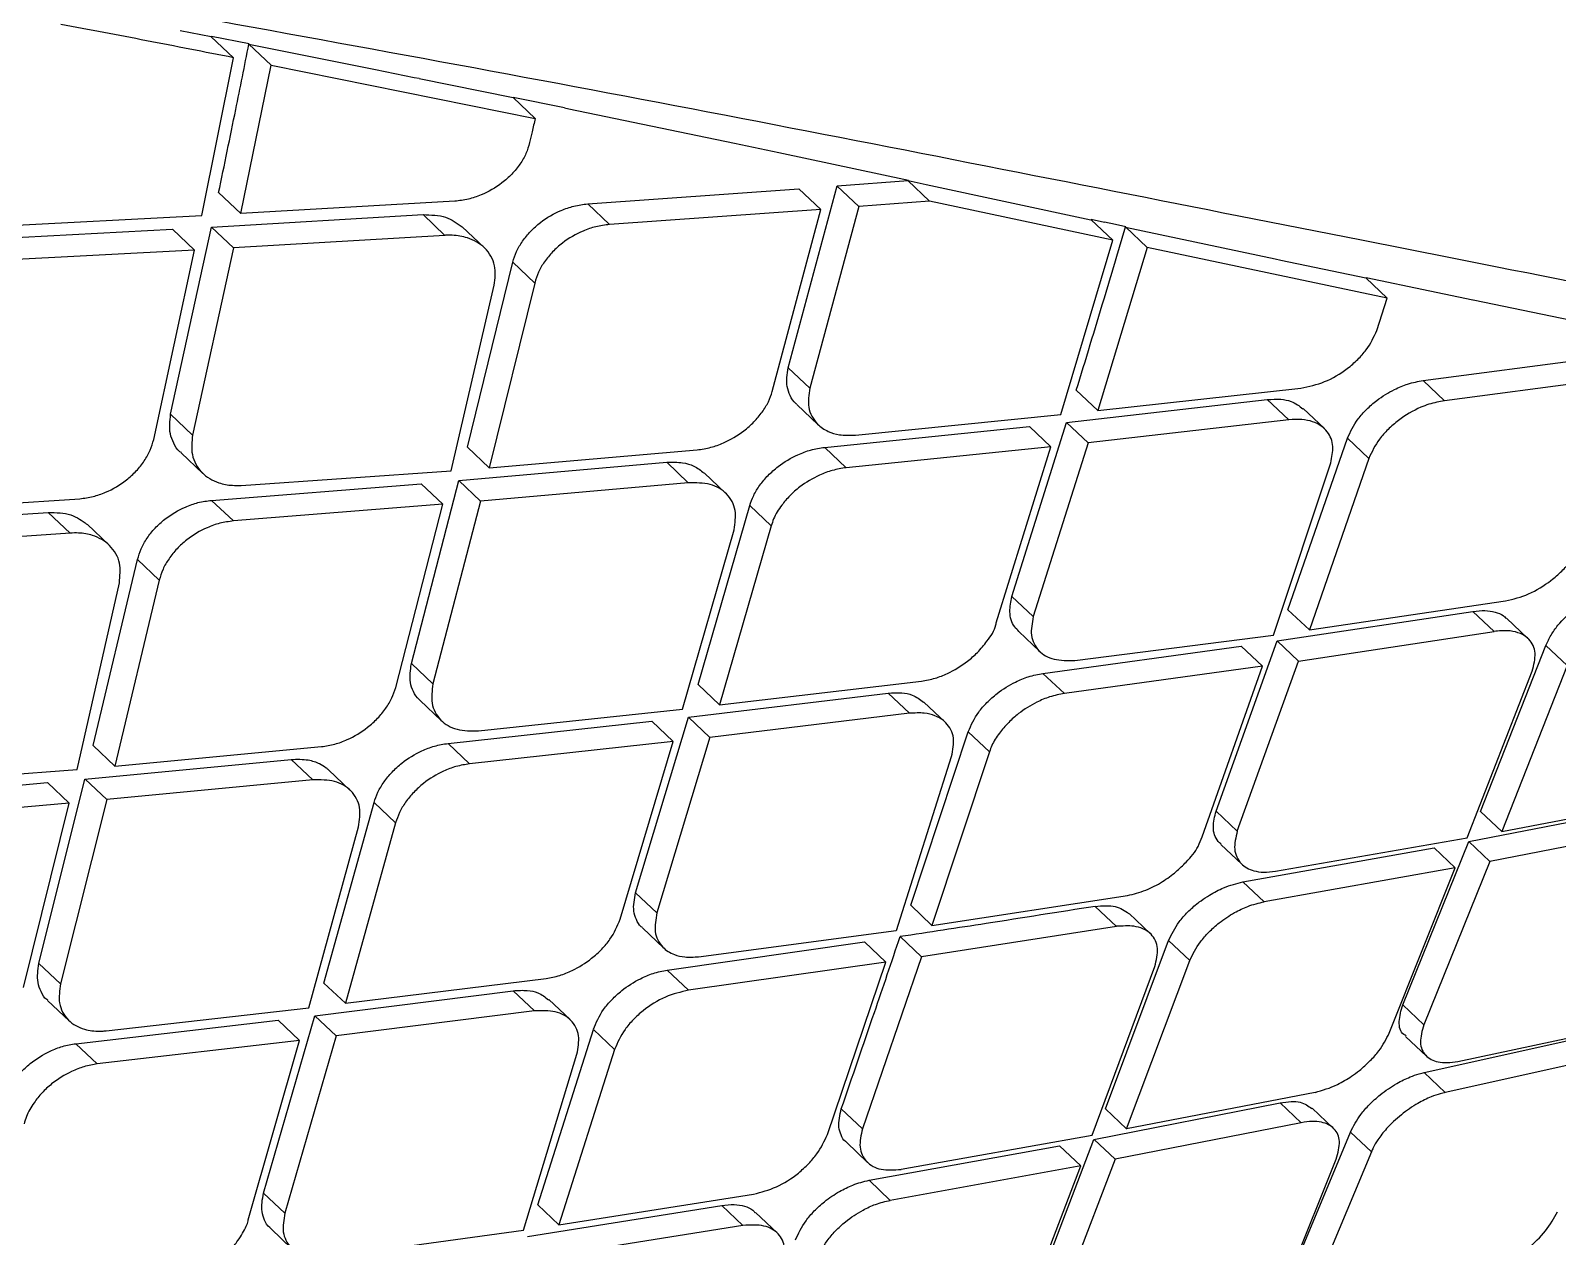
# Model space of a CAD drawing. Extents: x 400 to 501, y 484 to 634.
# Drawn here: x 414.208 to 415.357, y 587.38 to 588.289 of the extents above; entities that cross this region are included whole.
import ezdxf

# ---------------------------------------------------------------- set-up
doc = ezdxf.new("R2010")
doc.units = 0
doc.header["$MEASUREMENT"] = 0
doc.layers.add('DIM', color=3, linetype='Continuous')
doc.layers.add('GEOMETRY', color=3, linetype='Continuous', lineweight=25)

# ---------------------------------------------------------------- blocks, each defined once
blk = doc.blocks.new('2026 GRANDEE')
at = {"layer": 'GEOMETRY', "ltscale": 16}
for p, q in [((-36.1045, -8.5516), (-36.0813, -8.5561)), ((-36.0812, -8.5562), (-36.0644, -8.572)), ((-36.0811, -8.5559), (-36.0527, -8.5614)), ((-36.0529, -8.5617), (-35.9574, -8.5809)), ((-36.0528, -8.5618), (-36.0361, -8.5776)), ((-36.0884, -8.6909), (-36.0644, -8.572)), ((-36.059, -8.6893), (-36.0361, -8.5776)), ((-36.0361, -8.5776), (-35.8373, -8.6177)), ((-35.9574, -8.5809), (-35.9283, -8.5868)), ((-35.9283, -8.5868), (-35.9245, -8.5875)), ((-35.9245, -8.5876), (-35.8539, -8.602)), ((-35.8539, -8.6021), (-35.8373, -8.6177)), ((-35.8537, -8.6017), (-35.8152, -8.6096)), ((-35.8151, -8.6097), (-35.812, -8.6104)), ((-35.812, -8.6104), (-35.6872, -8.6365)), ((-35.6872, -8.6365), (-35.6538, -8.6435)), ((-35.6538, -8.6435), (-35.5562, -8.6642)), ((-35.6467, -8.8055), (-35.6099, -8.6686)), ((-35.6099, -8.6686), (-35.5563, -8.6645)), ((-35.5934, -8.6842), (-35.6098, -8.6687)), ((-35.5403, -8.68), (-35.5566, -8.6646)), ((-35.5564, -8.6646), (-35.5428, -8.6675)), ((-35.5428, -8.6675), (-35.4187, -8.694)), ((-36.059, -8.6893), (-36.0756, -8.6736)), ((-35.8978, -8.6801), (-36.059, -8.6893)), ((-35.7977, -8.6821), (-35.6386, -8.6708)), ((-35.6222, -8.6863), (-35.6386, -8.6708)), ((-35.5403, -8.68), (-35.5935, -8.6842)), ((-35.4023, -8.7094), (-35.5403, -8.68)), ((-36.2507, -8.6992), (-36.0884, -8.6909)), ((-36.0811, -8.6996), (-35.9217, -8.6902)), ((-35.9052, -8.7058), (-35.9217, -8.6902)), ((-35.7812, -8.6977), (-35.7977, -8.6821)), ((-35.6222, -8.6863), (-35.7812, -8.6977)), ((-35.6587, -8.8234), (-35.6222, -8.6863)), ((-35.5934, -8.6842), (-35.6304, -8.8209)), ((-36.2724, -8.7098), (-36.1104, -8.7012)), ((-36.1118, -8.8406), (-36.0811, -8.6996)), ((-36.0938, -8.7169), (-36.1104, -8.7012)), ((-36.0811, -8.6996), (-36.0645, -8.7153)), ((-35.8757, -8.7149), (-35.8922, -8.6993)), ((-35.4023, -8.7094), (-35.4186, -8.694)), ((-35.4184, -8.6936), (-35.4086, -8.6958)), ((-35.4086, -8.6957), (-35.4002, -8.6975)), ((-35.4002, -8.6974), (-35.3925, -8.6991)), ((-35.3927, -8.6995), (-35.3764, -8.7149)), ((-35.3927, -8.6996), (-35.2799, -8.7235)), ((-36.0645, -8.7153), (-36.0953, -8.8562)), ((-35.9052, -8.7058), (-36.0645, -8.7153)), ((-35.4414, -8.8408), (-35.4023, -8.7094)), ((-35.3764, -8.7149), (-35.4135, -8.8378)), ((-35.1955, -8.7531), (-35.3764, -8.7149)), ((-36.0938, -8.7169), (-36.2557, -8.7255)), ((-36.1245, -8.8595), (-36.0938, -8.7169)), ((-35.8883, -8.8653), (-35.8541, -8.7261)), ((-35.8376, -8.7417), (-35.854, -8.7261)), ((-35.2799, -8.7235), (-35.2757, -8.7244)), ((-35.2757, -8.7244), (-35.2116, -8.7379)), ((-35.1955, -8.7531), (-35.2116, -8.7379)), ((-35.2114, -8.7376), (-35.1635, -8.7477)), ((-35.9005, -8.8831), (-35.868, -8.7434)), ((-35.8376, -8.7417), (-35.8719, -8.8808)), ((-35.1634, -8.7476), (-35.131, -8.7545)), ((-35.2035, -8.7774), (-35.1955, -8.7531)), ((-35.1309, -8.7544), (-35.0342, -8.7745)), ((-35.1685, -8.8152), (-35.0185, -8.7953)), ((-35.6304, -8.8209), (-35.6467, -8.8055)), ((-35.1524, -8.8304), (-35.1685, -8.8152)), ((-35.0024, -8.8105), (-35.1524, -8.8304)), ((-35.4371, -8.8467), (-35.2859, -8.8295)), ((-35.4135, -8.8378), (-35.4297, -8.8225)), ((-35.4135, -8.8378), (-35.2605, -8.8208)), ((-35.2697, -8.8447), (-35.2859, -8.8295)), ((-36.0953, -8.8562), (-36.1118, -8.8406)), ((-35.6403, -8.8331), (-35.624, -8.8485)), ((-35.596, -8.8563), (-35.4414, -8.8408)), ((-35.2429, -8.8514), (-35.2589, -8.8362)), ((-35.6193, -8.8655), (-35.465, -8.8497)), ((-35.4782, -8.9778), (-35.4371, -8.8467)), ((-35.4488, -8.865), (-35.465, -8.8497)), ((-35.4371, -8.8467), (-35.4209, -8.862)), ((-35.2697, -8.8447), (-35.4209, -8.862)), ((-35.8719, -8.8808), (-35.8883, -8.8653)), ((-35.603, -8.8808), (-35.6192, -8.8655)), ((-35.4488, -8.865), (-35.603, -8.8808)), ((-35.49, -8.9976), (-35.4488, -8.865)), ((-35.4209, -8.862), (-35.4621, -8.993)), ((-35.2703, -8.9879), (-35.2255, -8.8586)), ((-35.2094, -8.8738), (-35.2255, -8.8586)), ((-36.1039, -8.8696), (-36.0874, -8.8852)), ((-35.8947, -8.8905), (-35.7382, -8.8767)), ((-35.8719, -8.8808), (-35.7152, -8.8673)), ((-35.7219, -8.8921), (-35.7382, -8.8767)), ((-35.2812, -9.0069), (-35.2381, -8.8771)), ((-35.2094, -8.8738), (-35.2542, -9.003)), ((-36.0587, -8.8941), (-35.9005, -8.8831)), ((-35.6938, -8.9), (-35.71, -8.8846)), ((-36.081, -8.9054), (-35.9232, -8.8929)), ((-35.9304, -9.0283), (-35.8947, -8.8905)), ((-35.9068, -8.9083), (-35.9232, -8.8929)), ((-35.8783, -8.9059), (-35.8947, -8.8905)), ((-35.7219, -8.8921), (-35.8783, -8.906)), ((-36.3399, -8.9149), (-36.1802, -8.9042)), ((-36.0645, -8.9209), (-36.081, -8.9054)), ((-35.9068, -8.9083), (-36.0645, -8.9209)), ((-35.9423, -9.0464), (-35.9068, -8.9083)), ((-35.8783, -8.9059), (-35.9142, -9.0437)), ((-35.7146, -9.0442), (-35.6757, -8.9094)), ((-35.6594, -8.9247), (-35.6757, -8.9094)), ((-36.3618, -8.9253), (-36.2039, -8.9145)), ((-36.1874, -8.93), (-36.2039, -8.9145)), ((-36.1582, -8.9389), (-36.1747, -8.9234)), ((-36.1874, -8.93), (-36.3453, -8.9409)), ((-35.7262, -9.0626), (-35.6875, -8.9275)), ((-35.6594, -8.9247), (-35.6984, -9.0595)), ((-36.1701, -9.0901), (-36.1367, -8.95)), ((-36.1203, -8.9655), (-36.1367, -8.95)), ((-36.1821, -9.108), (-36.1504, -8.9674)), ((-36.1203, -8.9655), (-36.1537, -9.1055)), ((-35.4621, -8.993), (-35.4782, -8.9778)), ((-35.2785, -9.0113), (-35.131, -8.989)), ((-35.2703, -8.9879), (-35.2542, -9.003)), ((-35.2542, -9.003), (-35.1064, -8.9811)), ((-35.115, -9.0041), (-35.131, -8.989)), ((-35.0896, -9.0095), (-35.1057, -8.9942)), ((-35.4731, -9.0042), (-35.4572, -9.0193)), ((-35.4548, -9.0357), (-35.3055, -9.0151)), ((-35.4309, -9.0259), (-35.2812, -9.0069)), ((-35.3244, -9.1395), (-35.2785, -9.0113)), ((-35.2894, -9.0303), (-35.3055, -9.0151)), ((-35.2624, -9.0264), (-35.2785, -9.0113)), ((-35.2625, -9.0264), (-35.115, -9.0041)), ((-35.1252, -9.1397), (-35.076, -9.0146)), ((-35.06, -9.0297), (-35.076, -9.0146)), ((-35.3085, -9.1545), (-35.2624, -9.0264)), ((-35.9142, -9.0437), (-35.9305, -9.0283)), ((-35.4387, -9.0508), (-35.4548, -9.0357)), ((-35.2894, -9.0303), (-35.4387, -9.0508)), ((-35.335, -9.1588), (-35.2894, -9.0303)), ((-35.1353, -9.1595), (-35.0864, -9.0341)), ((-35.06, -9.0297), (-35.1093, -9.1548)), ((-35.6984, -9.0595), (-35.7146, -9.0442)), ((-35.6984, -9.0595), (-35.5463, -9.0416)), ((-35.924, -9.056), (-35.9077, -9.0714)), ((-35.7218, -9.0686), (-35.5715, -9.0506)), ((-35.5553, -9.0658), (-35.5715, -9.0506)), ((-35.5285, -9.0725), (-35.5446, -9.0573)), ((-35.9028, -9.0885), (-35.7495, -9.0717)), ((-35.8798, -9.0791), (-35.7262, -9.0626)), ((-35.7616, -9.2009), (-35.7218, -9.0686)), ((-35.7333, -9.087), (-35.7495, -9.0717)), ((-35.7218, -9.0686), (-35.7056, -9.0839)), ((-35.5553, -9.0658), (-35.7056, -9.0839)), ((-35.7056, -9.0838), (-35.7455, -9.2161)), ((-35.5544, -9.2104), (-35.5111, -9.0797)), ((-35.495, -9.0949), (-35.5111, -9.0797)), ((-36.1701, -9.0901), (-36.1537, -9.1055)), ((-36.1537, -9.1055), (-35.9981, -9.0909)), ((-35.8866, -9.1038), (-35.9028, -9.0885)), ((-35.7333, -9.087), (-35.8866, -9.1038)), ((-35.7733, -9.2209), (-35.7333, -9.087)), ((-35.495, -9.0949), (-35.5384, -9.2255)), ((-36.1763, -9.1154), (-36.0209, -9.1005)), ((-36.0209, -9.1005), (-36.0047, -9.1159)), ((-35.5652, -9.2294), (-35.5236, -9.0983)), ((-36.3611, -9.1317), (-36.2046, -9.118)), ((-36.339, -9.1202), (-36.1821, -9.1081)), ((-36.211, -9.2542), (-36.1763, -9.1154)), ((-36.1882, -9.1334), (-36.2046, -9.118)), ((-36.1599, -9.1308), (-36.1762, -9.1154)), ((-36.0047, -9.1159), (-36.1599, -9.1308)), ((-35.9767, -9.1237), (-35.9929, -9.1083)), ((-35.1093, -9.1548), (-34.967, -9.1276)), ((-36.1882, -9.1334), (-36.3447, -9.1472)), ((-36.2227, -9.2724), (-36.1882, -9.1334)), ((-36.1599, -9.1308), (-36.1947, -9.2695)), ((-35.9963, -9.269), (-35.9586, -9.133)), ((-35.9424, -9.1483), (-35.9586, -9.133)), ((-35.3244, -9.1395), (-35.3085, -9.1545)), ((-35.1342, -9.1624), (-34.9937, -9.1351)), ((-35.1252, -9.1397), (-35.1093, -9.1548)), ((-36.0078, -9.2875), (-35.9703, -9.1513)), ((-35.9424, -9.1483), (-35.9802, -9.2842)), ((-34.9778, -9.1501), (-35.1183, -9.1774)), ((-35.3208, -9.1645), (-35.305, -9.1795)), ((-35.2796, -9.1847), (-35.1353, -9.1595)), ((-35.1839, -9.2854), (-35.1342, -9.1624)), ((-35.1183, -9.1774), (-35.1342, -9.1624)), ((-35.3042, -9.1927), (-35.1602, -9.1672)), ((-35.1443, -9.1822), (-35.1602, -9.1672)), ((-35.1443, -9.1822), (-35.2882, -9.2078)), ((-35.1941, -9.3067), (-35.1443, -9.1822)), ((-35.1183, -9.1774), (-35.168, -9.3004)), ((-35.2882, -9.2078), (-35.3042, -9.1927)), ((-35.7455, -9.2161), (-35.7616, -9.2009)), ((-35.5384, -9.2255), (-35.5544, -9.2104)), ((-35.5384, -9.2255), (-35.3912, -9.203)), ((-35.3995, -9.2263), (-35.4155, -9.2112)), ((-35.374, -9.2316), (-35.39, -9.2166)), ((-35.7565, -9.2274), (-35.7404, -9.2426)), ((-35.7142, -9.2491), (-35.5653, -9.2294)), ((-35.3995, -9.2263), (-35.5463, -9.2491)), ((-35.7378, -9.2592), (-35.5892, -9.238)), ((-35.5732, -9.2531), (-35.5892, -9.238)), ((-35.5463, -9.2491), (-35.5624, -9.234)), ((-35.4077, -9.3638), (-35.3602, -9.237)), ((-35.3443, -9.252), (-35.3602, -9.237)), ((-36.1948, -9.2695), (-36.211, -9.2542)), ((-35.5732, -9.2531), (-35.7217, -9.2744)), ((-35.6172, -9.3831), (-35.5732, -9.2531)), ((-35.5463, -9.2491), (-35.5908, -9.3788)), ((-35.4177, -9.3836), (-35.3706, -9.2565)), ((-35.3918, -9.3788), (-35.3443, -9.252)), ((-35.9802, -9.2842), (-35.829, -9.2655)), ((-35.7217, -9.2744), (-35.7378, -9.2592)), ((-36.0033, -9.2936), (-35.8538, -9.2747)), ((-35.9963, -9.269), (-35.9802, -9.2842)), ((-35.8378, -9.2899), (-35.8538, -9.2747)), ((-36.2044, -9.282), (-36.1882, -9.2973)), ((-36.1604, -9.3049), (-36.0078, -9.2875)), ((-35.8378, -9.2899), (-35.9872, -9.3088)), ((-35.811, -9.2965), (-35.827, -9.2814)), ((-35.168, -9.3004), (-35.1839, -9.2854)), ((-36.1832, -9.3146), (-36.0308, -9.2969)), ((-36.0418, -9.4271), (-36.0033, -9.2936)), ((-36.0147, -9.3121), (-36.0308, -9.2969)), ((-35.9872, -9.3088), (-36.0033, -9.2936)), ((-35.1424, -9.328), (-35.0038, -9.2985)), ((-36.0147, -9.3121), (-36.167, -9.3299)), ((-36.0533, -9.4473), (-36.0147, -9.3121)), ((-35.9872, -9.3088), (-36.0257, -9.4423)), ((-35.8353, -9.4359), (-35.7934, -9.3039)), ((-35.7774, -9.319), (-35.7934, -9.3039)), ((-35.1817, -9.3091), (-35.1659, -9.324)), ((-35.1677, -9.3364), (-35.0294, -9.3055)), ((-36.167, -9.3299), (-36.1831, -9.3146)), ((-35.846, -9.4551), (-35.8058, -9.3226)), ((-35.7774, -9.319), (-35.8193, -9.451)), ((-35.0135, -9.3205), (-35.1518, -9.3514)), ((-35.1677, -9.3364), (-35.1518, -9.3514)), ((-35.4164, -9.3867), (-35.2762, -9.3592)), ((-35.2499, -9.3513), (-35.3918, -9.3788)), ((-35.2603, -9.3741), (-35.2762, -9.3592)), ((-35.5908, -9.3788), (-35.6067, -9.3637)), ((-35.4077, -9.3638), (-35.3918, -9.3788)), ((-35.2362, -9.3782), (-35.2522, -9.3631)), ((-35.2603, -9.3741), (-35.4005, -9.4017)), ((-35.2746, -9.5042), (-35.2233, -9.3812)), ((-35.2074, -9.3961), (-35.2233, -9.3812)), ((-35.6029, -9.3889), (-35.587, -9.404)), ((-35.5858, -9.4175), (-35.4423, -9.3916)), ((-35.5616, -9.4092), (-35.4177, -9.3836)), ((-35.4642, -9.5115), (-35.4164, -9.3867)), ((-35.4264, -9.4066), (-35.4423, -9.3916)), ((-35.4163, -9.3867), (-35.4005, -9.4017)), ((-35.4005, -9.4017), (-35.4483, -9.5265)), ((-35.2837, -9.525), (-35.2339, -9.4015)), ((-35.2074, -9.3961), (-35.2588, -9.5192)), ((-35.5699, -9.4326), (-35.5858, -9.4175)), ((-35.4264, -9.4066), (-35.5699, -9.4326)), ((-35.4743, -9.5329), (-35.4264, -9.4066)), ((-36.0257, -9.4423), (-36.0418, -9.4271)), ((-35.8193, -9.451), (-35.6727, -9.4279)), ((-35.8429, -9.4598), (-35.6967, -9.4364)), ((-35.8353, -9.4359), (-35.8193, -9.451)), ((-35.6967, -9.4364), (-35.6808, -9.4515)), ((-35.6808, -9.4515), (-35.827, -9.4749)), ((-35.6551, -9.457), (-35.6713, -9.4417)), ((-36.0364, -9.4538), (-36.0204, -9.469)), ((-35.9942, -9.4755), (-35.846, -9.4551))]:
    blk.add_line(p, q, dxfattribs=at)
for points, knots in [([(-36.4369, -7.7513), (-36.3268, -7.789), (-36.101, -7.8662), (-35.7733, -7.9831), (-35.4472, -8.1014), (-35.1357, -8.2166), (-34.8397, -8.3264), (-34.6158, -8.4083), (-34.4546, -8.4657), (-34.3461, -8.5037), (-34.2429, -8.539), (-34.1463, -8.5708), (-34.0571, -8.5977), (-33.9752, -8.6211), (-33.9018, -8.6412), (-33.8357, -8.6567), (-33.7796, -8.6672), (-33.733, -8.6742), (-33.6919, -8.6795), (-33.6553, -8.6828), (-33.6183, -8.6836), (-33.583, -8.6801), (-33.5647, -8.6791), (-33.5564, -8.6787)], [0, 0, 0, 0, 0.082249, 0.168725, 0.250938, 0.337838, 0.421226, 0.501438, 0.538138, 0.573957, 0.608923, 0.645818, 0.681064, 0.714276, 0.751294, 0.786327, 0.81865, 0.848238, 0.87506, 0.90615, 0.934321, 0.970126, 1, 1, 1, 1]), ([(-33.5567, -8.679), (-33.5766, -8.6813), (-33.6163, -8.6858), (-33.6949, -8.6832), (-33.7922, -8.6722), (-33.9109, -8.65), (-34.0503, -8.6127), (-34.2144, -8.5637), (-34.3939, -8.5011), (-34.6289, -8.4181), (-34.9246, -8.3092), (-35.2841, -8.1762), (-35.6594, -8.039), (-36.046, -7.9007), (-36.3114, -7.81), (-36.444, -7.7647)], [0, 0, 0, 0, 0.062561, 0.125095, 0.187382, 0.249789, 0.312754, 0.37631, 0.439124, 0.501607, 0.601699, 0.701611, 0.80118, 0.900668, 1, 1, 1, 1]), ([(-36.1913, -8.5234), (-36.0539, -8.5482), (-35.7782, -8.5981), (-35.3878, -8.6751), (-35.0208, -8.7478), (-34.7203, -8.806), (-34.4814, -8.8485), (-34.2967, -8.8777), (-34.1318, -8.8988), (-33.989, -8.9101), (-33.8675, -8.9114), (-33.8089, -8.9022), (-33.7796, -8.8976)], [0, 0, 0, 0, 0.1280884, 0.2568048, 0.3836102, 0.5088305, 0.5930086, 0.6749207, 0.7545369, 0.8369035, 0.9186293, 1, 1, 1, 1]), ([(-36.0644, -8.572), (-36.0863, -8.5677), (-36.1294, -8.5593), (-36.1729, -8.551), (-36.1944, -8.5469)], [0, 0, 0, 0, 0.5066, 1, 1, 1, 1]), ([(-36.0756, -8.6736), (-36.0713, -8.6528), (-36.0636, -8.6156), (-36.0561, -8.5782), (-36.0528, -8.5618)], [0, 0, 0, 0, 0.56, 1, 1, 1, 1]), ([(-35.8373, -8.6177), (-35.838, -8.6211), (-35.8394, -8.6272), (-35.8408, -8.6333), (-35.8414, -8.636)], [0, 0, 0, 0, 0.545331, 1, 1, 1, 1]), ([(-35.8414, -8.636), (-35.8422, -8.6387), (-35.8438, -8.6442), (-35.8485, -8.6522), (-35.8546, -8.6598), (-35.8641, -8.6683), (-35.8756, -8.6748), (-35.8878, -8.6789), (-35.8944, -8.6797), (-35.8978, -8.6801)], [0, 0, 0, 0, 0.123195, 0.247344, 0.372974, 0.500598, 0.728494, 0.858835, 1, 1, 1, 1]), ([(-35.9217, -8.6902), (-35.9157, -8.6904), (-35.904, -8.6907), (-35.8961, -8.6966), (-35.8923, -8.6994)], [0, 0, 0, 0, 0.51286, 1, 1, 1, 1]), ([(-35.8541, -8.7261), (-35.8532, -8.7234), (-35.8516, -8.718), (-35.8469, -8.7101), (-35.8408, -8.7026), (-35.8314, -8.6941), (-35.82, -8.6876), (-35.8078, -8.6834), (-35.8011, -8.6825), (-35.7977, -8.6821)], [0, 0, 0, 0, 0.123513, 0.247504, 0.372447, 0.498784, 0.724802, 0.856301, 1, 1, 1, 1]), ([(-35.7812, -8.6977), (-35.7847, -8.6981), (-35.7913, -8.6989), (-35.8035, -8.7032), (-35.8149, -8.7096), (-35.8243, -8.7181), (-35.8304, -8.7256), (-35.8351, -8.7336), (-35.8368, -8.739), (-35.8376, -8.7417)], [0, 0, 0, 0, 0.143823, 0.275333, 0.50101, 0.626452, 0.751832, 0.87619, 1, 1, 1, 1]), ([(-35.4297, -8.8225), (-35.4227, -8.7996), (-35.4102, -8.7587), (-35.3981, -8.7176), (-35.3927, -8.6995)], [0, 0, 0, 0, 0.56, 1, 1, 1, 1]), ([(-35.868, -8.7434), (-35.8674, -8.7383), (-35.8666, -8.7304), (-35.8703, -8.7213), (-35.8763, -8.7133), (-35.8864, -8.7075), (-35.8972, -8.7057), (-35.9032, -8.7057), (-35.9049, -8.7058), (-35.9052, -8.7058)], [0, 0, 0, 0, 0.234271, 0.363219, 0.500034, 0.74928, 0.925245, 0.990837, 1, 1, 1, 1]), ([(-35.2605, -8.8208), (-35.2545, -8.8196), (-35.2427, -8.8171), (-35.2278, -8.8083), (-35.2177, -8.7995), (-35.2091, -8.7899), (-35.2057, -8.7824), (-35.2034, -8.7774)], [0, 0, 0, 0, 0.24975, 0.499613, 0.631896, 0.759439, 1, 1, 1, 1]), ([(-35.6402, -8.833), (-35.6405, -8.8328), (-35.6428, -8.8312), (-35.6453, -8.8267), (-35.6486, -8.8181), (-35.6475, -8.8105), (-35.6467, -8.8055)], [0, 0, 0, 0, 0.029706, 0.29363, 0.543395, 1, 1, 1, 1]), ([(-35.2255, -8.8586), (-35.2232, -8.8537), (-35.2198, -8.8462), (-35.2112, -8.8367), (-35.2022, -8.8288), (-35.1915, -8.8223), (-35.1795, -8.8172), (-35.1724, -8.8159), (-35.1685, -8.8151)], [0, 0, 0, 0, 0.239571, 0.366003, 0.496521, 0.694515, 0.833912, 1, 1, 1, 1]), ([(-35.7152, -8.8673), (-35.7118, -8.8669), (-35.7052, -8.8659), (-35.6931, -8.8615), (-35.6818, -8.8549), (-35.6724, -8.8465), (-35.6661, -8.839), (-35.6613, -8.8312), (-35.6596, -8.826), (-35.6587, -8.8234)], [0, 0, 0, 0, 0.14406, 0.275434, 0.499557, 0.628809, 0.755068, 0.878676, 1, 1, 1, 1]), ([(-35.6304, -8.8209), (-35.6311, -8.8259), (-35.6323, -8.8336), (-35.6291, -8.8423), (-35.6245, -8.8487), (-35.6173, -8.8536), (-35.6076, -8.8566), (-35.6002, -8.8564), (-35.596, -8.8563)], [0, 0, 0, 0, 0.236426, 0.36474, 0.499712, 0.674081, 0.818194, 1, 1, 1, 1]), ([(-35.2859, -8.8295), (-35.2824, -8.8293), (-35.276, -8.8289), (-35.2664, -8.8308), (-35.2618, -8.8343), (-35.259, -8.8364)], [0, 0, 0, 0, 0.315905, 0.592529, 1, 1, 1, 1]), ([(-35.1524, -8.8304), (-35.1563, -8.8311), (-35.1622, -8.8322), (-35.1741, -8.8367), (-35.185, -8.843), (-35.195, -8.8518), (-35.2036, -8.8613), (-35.2071, -8.8689), (-35.2094, -8.8738)], [0, 0, 0, 0, 0.167318, 0.251731, 0.500675, 0.631477, 0.758721, 1, 1, 1, 1]), ([(-36.1037, -8.8694), (-36.1041, -8.8692), (-36.1068, -8.8676), (-36.1095, -8.8625), (-36.1132, -8.8536), (-36.1123, -8.8457), (-36.1118, -8.8406)], [0, 0, 0, 0, 0.03997, 0.30675, 0.555735, 1, 1, 1, 1]), ([(-35.2381, -8.8771), (-35.2372, -8.8729), (-35.2354, -8.8641), (-35.2392, -8.8548), (-35.2452, -8.8491), (-35.2517, -8.8459), (-35.2599, -8.8442), (-35.2664, -8.8445), (-35.2697, -8.8447)], [0, 0, 0, 0, 0.209896, 0.445377, 0.573682, 0.708831, 0.850912, 1, 1, 1, 1]), ([(-36.1802, -8.9042), (-36.1768, -8.9037), (-36.1704, -8.9029), (-36.1583, -8.8987), (-36.1469, -8.8921), (-36.1375, -8.8834), (-36.1314, -8.8758), (-36.1269, -8.8677), (-36.1253, -8.8622), (-36.1245, -8.8595)], [0, 0, 0, 0, 0.139969, 0.269845, 0.499012, 0.626264, 0.751853, 0.876265, 1, 1, 1, 1]), ([(-36.0953, -8.8562), (-36.0958, -8.8613), (-36.0966, -8.8692), (-36.093, -8.8784), (-36.0872, -8.8865), (-36.0776, -8.8922), (-36.0668, -8.8943), (-36.0609, -8.8941), (-36.0587, -8.8941)], [0, 0, 0, 0, 0.232313, 0.361868, 0.500297, 0.749235, 0.907311, 1, 1, 1, 1]), ([(-35.6757, -8.9094), (-35.6748, -8.9068), (-35.673, -8.9017), (-35.6682, -8.8939), (-35.662, -8.8865), (-35.6526, -8.8782), (-35.6415, -8.8716), (-35.6294, -8.867), (-35.6228, -8.866), (-35.6193, -8.8655)], [0, 0, 0, 0, 0.121682, 0.245199, 0.370871, 0.498813, 0.718406, 0.851528, 1, 1, 1, 1]), ([(-35.7382, -8.8767), (-35.7341, -8.8767), (-35.7267, -8.8765), (-35.717, -8.8793), (-35.7125, -8.8828), (-35.7101, -8.8848)], [0, 0, 0, 0, 0.368777, 0.663281, 1, 1, 1, 1]), ([(-35.603, -8.8808), (-35.6065, -8.8814), (-35.6131, -8.8824), (-35.6252, -8.887), (-35.6363, -8.8935), (-35.6456, -8.9017), (-35.6524, -8.9099), (-35.6573, -8.9175), (-35.6589, -8.9229), (-35.6594, -8.9247)], [0, 0, 0, 0, 0.148413, 0.281533, 0.501278, 0.626938, 0.74981, 0.916084, 1, 1, 1, 1]), ([(-35.6875, -8.9275), (-35.6868, -8.9225), (-35.6855, -8.9148), (-35.6887, -8.9061), (-35.6941, -8.8987), (-35.7048, -8.8922), (-35.7162, -8.8922), (-35.7219, -8.8921)], [0, 0, 0, 0, 0.238356, 0.36649, 0.500534, 0.749839, 1, 1, 1, 1]), ([(-36.1367, -8.95), (-36.1359, -8.9473), (-36.1343, -8.9418), (-36.1297, -8.9338), (-36.1237, -8.9262), (-36.1143, -8.9176), (-36.103, -8.911), (-36.0909, -8.9067), (-36.0844, -8.9058), (-36.081, -8.9054)], [0, 0, 0, 0, 0.12419, 0.248489, 0.373342, 0.499299, 0.726697, 0.857657, 1, 1, 1, 1]), ([(-36.2039, -8.9145), (-36.1979, -8.9146), (-36.1863, -8.9149), (-36.1785, -8.9207), (-36.1748, -8.9235)], [0, 0, 0, 0, 0.516819, 1, 1, 1, 1]), ([(-36.0645, -8.9209), (-36.0679, -8.9214), (-36.0745, -8.9222), (-36.0866, -8.9266), (-36.0978, -8.9332), (-36.1072, -8.9417), (-36.1132, -8.9493), (-36.1179, -8.9573), (-36.1195, -8.9628), (-36.1203, -8.9655)], [0, 0, 0, 0, 0.142441, 0.273397, 0.500466, 0.625589, 0.750883, 0.875538, 1, 1, 1, 1]), ([(-36.1504, -8.9674), (-36.1499, -8.9624), (-36.1491, -8.9545), (-36.1528, -8.9453), (-36.1588, -8.9374), (-36.1685, -8.9318), (-36.1794, -8.9298), (-36.1853, -8.93), (-36.1874, -8.93)], [0, 0, 0, 0, 0.233341, 0.362642, 0.500318, 0.749197, 0.90908, 1, 1, 1, 1]), ([(-35.1064, -8.9811), (-35.1006, -8.9797), (-35.0891, -8.9769), (-35.0743, -8.9678), (-35.0641, -8.9589), (-35.0555, -8.9495), (-35.0519, -8.9422), (-35.0496, -8.9375)], [0, 0, 0, 0, 0.249828, 0.499439, 0.635784, 0.764764, 1, 1, 1, 1]), ([(-35.4729, -9.0041), (-35.4741, -9.003), (-35.4779, -8.9992), (-35.4807, -8.9902), (-35.479, -8.9817), (-35.4782, -8.9778)], [0, 0, 0, 0, 0.181334, 0.625644, 1, 1, 1, 1]), ([(-35.076, -9.0146), (-35.0748, -9.0121), (-35.0726, -9.007), (-35.0656, -8.9972), (-35.0538, -8.986), (-35.0365, -8.9755), (-35.025, -8.9724), (-35.0193, -8.9709)], [0, 0, 0, 0, 0.130677, 0.25729, 0.497722, 0.748945, 1, 1, 1, 1]), ([(-35.131, -8.989), (-35.1279, -8.9887), (-35.1219, -8.988), (-35.1143, -8.9893), (-35.1088, -8.9914), (-35.1066, -8.9936), (-35.1059, -8.9944)], [0, 0, 0, 0, 0.294892, 0.579082, 0.852736, 1, 1, 1, 1]), ([(-35.5463, -9.0416), (-35.5429, -9.041), (-35.5364, -9.0398), (-35.5245, -9.0351), (-35.5134, -9.0284), (-35.5036, -9.0197), (-35.496, -9.0104), (-35.491, -9.0032), (-35.4901, -8.9982), (-35.49, -8.9976)], [0, 0, 0, 0, 0.148671, 0.277883, 0.50302, 0.628678, 0.774764, 0.976152, 1, 1, 1, 1]), ([(-35.4621, -8.993), (-35.463, -8.9978), (-35.4645, -9.0052), (-35.4618, -9.0135), (-35.457, -9.0204), (-35.4472, -9.0262), (-35.4363, -9.026), (-35.4309, -9.0259)], [0, 0, 0, 0, 0.241021, 0.368504, 0.500498, 0.749826, 1, 1, 1, 1]), ([(-35.0864, -9.0341), (-35.0852, -9.0294), (-35.0833, -9.0223), (-35.0855, -9.0146), (-35.0887, -9.0099), (-35.0937, -9.0061), (-35.1008, -9.0037), (-35.1081, -9.0034), (-35.1133, -9.0039), (-35.115, -9.0041)], [0, 0, 0, 0, 0.247551, 0.372988, 0.499351, 0.622227, 0.769482, 0.919812, 1, 1, 1, 1]), ([(-35.924, -9.056), (-35.9242, -9.0558), (-35.9263, -9.0539), (-35.9291, -9.0497), (-35.9323, -9.0409), (-35.9312, -9.0333), (-35.9305, -9.0283)], [0, 0, 0, 0, 0.031201, 0.296242, 0.546156, 1, 1, 1, 1]), ([(-35.5111, -9.0797), (-35.5089, -9.0747), (-35.5055, -9.0671), (-35.4971, -9.0575), (-35.488, -9.0494), (-35.4772, -9.0427), (-35.4653, -9.0377), (-35.4584, -9.0364), (-35.4548, -9.0357)], [0, 0, 0, 0, 0.241032, 0.367284, 0.497092, 0.703172, 0.840332, 1, 1, 1, 1]), ([(-35.9981, -9.0909), (-35.9948, -9.0904), (-35.9884, -9.0894), (-35.9764, -9.085), (-35.9652, -9.0782), (-35.9557, -9.0697), (-35.9496, -9.0621), (-35.9449, -9.0543), (-35.9432, -9.049), (-35.9423, -9.0464)], [0, 0, 0, 0, 0.142437, 0.273218, 0.499254, 0.627869, 0.753974, 0.877901, 1, 1, 1, 1]), ([(-35.9142, -9.0437), (-35.9149, -9.0487), (-35.916, -9.0564), (-35.9128, -9.0652), (-35.9074, -9.0727), (-35.8968, -9.0791), (-35.8855, -9.0791), (-35.8798, -9.0791)], [0, 0, 0, 0, 0.235843, 0.364704, 0.500753, 0.749804, 1, 1, 1, 1]), ([(-35.5715, -9.0506), (-35.568, -9.0504), (-35.5614, -9.05), (-35.5519, -9.0519), (-35.5474, -9.0554), (-35.5447, -9.0574)], [0, 0, 0, 0, 0.324876, 0.605032, 1, 1, 1, 1]), ([(-35.4387, -9.0508), (-35.4424, -9.0515), (-35.4492, -9.0529), (-35.4611, -9.0579), (-35.4718, -9.0645), (-35.4811, -9.0728), (-35.4881, -9.081), (-35.4929, -9.0884), (-35.4945, -9.0932), (-35.495, -9.0949)], [0, 0, 0, 0, 0.159507, 0.296336, 0.50124, 0.627024, 0.770217, 0.923176, 1, 1, 1, 1]), ([(-35.5236, -9.0983), (-35.5226, -9.0935), (-35.5212, -9.0861), (-35.524, -9.078), (-35.5283, -9.0719), (-35.5352, -9.0675), (-35.5446, -9.0651), (-35.5515, -9.0656), (-35.5553, -9.0658)], [0, 0, 0, 0, 0.241821, 0.368807, 0.499718, 0.686069, 0.827177, 1, 1, 1, 1]), ([(-35.9586, -9.133), (-35.9577, -9.1304), (-35.956, -9.1252), (-35.9513, -9.1174), (-35.9451, -9.1099), (-35.9359, -9.1014), (-35.9248, -9.0947), (-35.9128, -9.0901), (-35.9063, -9.089), (-35.9028, -9.0885)], [0, 0, 0, 0, 0.122501, 0.24634, 0.371824, 0.499116, 0.721462, 0.853781, 1, 1, 1, 1]), ([(-36.0209, -9.1005), (-36.0165, -9.1004), (-36.0088, -9.1002), (-36.0003, -9.1031), (-35.9955, -9.106), (-35.9935, -9.1078), (-35.9929, -9.1083)], [0, 0, 0, 0, 0.396028, 0.699983, 0.911525, 1, 1, 1, 1]), ([(-35.8866, -9.1038), (-35.89, -9.1044), (-35.8965, -9.1054), (-35.9085, -9.11), (-35.9196, -9.1167), (-35.9289, -9.1252), (-35.935, -9.1326), (-35.9398, -9.1405), (-35.9415, -9.1457), (-35.9424, -9.1483)], [0, 0, 0, 0, 0.146177, 0.278442, 0.500632, 0.627109, 0.752914, 0.877109, 1, 1, 1, 1]), ([(-35.9703, -9.1513), (-35.9696, -9.1463), (-35.9684, -9.1386), (-35.9716, -9.1298), (-35.977, -9.1223), (-35.9877, -9.1159), (-35.999, -9.1159), (-36.0047, -9.1159)], [0, 0, 0, 0, 0.237493, 0.365949, 0.500784, 0.750069, 1, 1, 1, 1]), ([(-35.3206, -9.1643), (-35.3214, -9.1637), (-35.325, -9.1605), (-35.3276, -9.1522), (-35.3255, -9.1436), (-35.3244, -9.1395)], [0, 0, 0, 0, 0.128699, 0.587222, 1, 1, 1, 1]), ([(-35.3912, -9.203), (-35.3866, -9.2019), (-35.3778, -9.1998), (-35.3652, -9.1931), (-35.3549, -9.1856), (-35.3455, -9.1767), (-35.3383, -9.1679), (-35.3359, -9.1612), (-35.335, -9.1588)], [0, 0, 0, 0, 0.203241, 0.384164, 0.542736, 0.678936, 0.883587, 1, 1, 1, 1]), ([(-35.3085, -9.1545), (-35.3096, -9.1593), (-35.3114, -9.1665), (-35.3091, -9.1742), (-35.305, -9.1804), (-35.2979, -9.1843), (-35.2886, -9.1858), (-35.2827, -9.1851), (-35.2796, -9.1847)], [0, 0, 0, 0, 0.245046, 0.371295, 0.499817, 0.7245, 0.855994, 1, 1, 1, 1]), ([(-35.3602, -9.237), (-35.3579, -9.2322), (-35.3544, -9.2249), (-35.3459, -9.2153), (-35.3408, -9.2107), (-35.3379, -9.2085), (-35.3377, -9.2083), (-35.337, -9.2078), (-35.3342, -9.2058), (-35.3282, -9.2018), (-35.3174, -9.196), (-35.309, -9.1939), (-35.3042, -9.1927)], [0, 0, 0, 0, 0.237422, 0.365339, 0.498994, 0.500251, 0.50244, 0.509613, 0.535141, 0.630844, 0.785905, 1, 1, 1, 1]), ([(-35.7563, -9.2272), (-35.7567, -9.227), (-35.759, -9.2256), (-35.7611, -9.2212), (-35.764, -9.2132), (-35.7625, -9.2057), (-35.7616, -9.2009)], [0, 0, 0, 0, 0.042681, 0.298003, 0.542811, 1, 1, 1, 1]), ([(-35.4155, -9.2112), (-35.4101, -9.2107), (-35.3996, -9.2099), (-35.3932, -9.2145), (-35.3901, -9.2167)], [0, 0, 0, 0, 0.516554, 1, 1, 1, 1]), ([(-35.3443, -9.252), (-35.342, -9.2473), (-35.3384, -9.24), (-35.3299, -9.2304), (-35.3214, -9.2227), (-35.3113, -9.2161), (-35.2997, -9.2104), (-35.2923, -9.2087), (-35.2882, -9.2078)], [0, 0, 0, 0, 0.237516, 0.365668, 0.498421, 0.675422, 0.819366, 1, 1, 1, 1]), ([(-35.829, -9.2655), (-35.8256, -9.2649), (-35.8191, -9.2637), (-35.8073, -9.2589), (-35.7963, -9.2521), (-35.787, -9.2436), (-35.7787, -9.2338), (-35.7754, -9.226), (-35.7733, -9.2209)], [0, 0, 0, 0, 0.147382, 0.279964, 0.500019, 0.630541, 0.757437, 1, 1, 1, 1]), ([(-35.7455, -9.2161), (-35.7464, -9.221), (-35.7478, -9.2284), (-35.7451, -9.2367), (-35.7408, -9.243), (-35.7337, -9.2475), (-35.7243, -9.2498), (-35.7177, -9.2494), (-35.7142, -9.2491)], [0, 0, 0, 0, 0.239234, 0.366934, 0.499865, 0.699434, 0.837182, 1, 1, 1, 1]), ([(-35.4155, -9.2112), (-35.4428, -9.2155), (-35.4917, -9.2233), (-35.5407, -9.2307), (-35.5624, -9.234)], [0, 0, 0, 0, 0.56, 1, 1, 1, 1]), ([(-35.3706, -9.2565), (-35.3694, -9.2518), (-35.3676, -9.2446), (-35.3699, -9.2369), (-35.3734, -9.2316), (-35.379, -9.2279), (-35.3874, -9.2255), (-35.3949, -9.226), (-35.3995, -9.2262)], [0, 0, 0, 0, 0.246497, 0.372322, 0.499661, 0.654785, 0.789948, 1, 1, 1, 1]), ([(-35.6067, -9.3637), (-35.5984, -9.3395), (-35.5835, -9.2964), (-35.5688, -9.2531), (-35.5624, -9.234)], [0, 0, 0, 0, 0.56, 1, 1, 1, 1]), ([(-36.2043, -9.2818), (-36.2045, -9.2817), (-36.207, -9.2803), (-36.2094, -9.2755), (-36.2128, -9.2669), (-36.2117, -9.2592), (-36.211, -9.2542)], [0, 0, 0, 0, 0.029665, 0.296872, 0.547789, 1, 1, 1, 1]), ([(-35.7934, -9.3038), (-35.7913, -9.2988), (-35.788, -9.2911), (-35.7796, -9.2813), (-35.7706, -9.273), (-35.7598, -9.2662), (-35.748, -9.2612), (-35.7413, -9.2599), (-35.7378, -9.2592)], [0, 0, 0, 0, 0.242545, 0.368611, 0.497667, 0.710277, 0.84559, 1, 1, 1, 1]), ([(-36.1948, -9.2695), (-36.1954, -9.2745), (-36.1965, -9.2822), (-36.1933, -9.2911), (-36.1879, -9.2987), (-36.1783, -9.3041), (-36.1681, -9.3054), (-36.1625, -9.3051), (-36.1609, -9.305), (-36.1604, -9.3049), (-36.1604, -9.3049)], [0, 0, 0, 0, 0.234609, 0.36371, 0.500546, 0.749366, 0.93168, 0.980154, 0.997723, 1, 1, 1, 1]), ([(-35.8538, -9.2747), (-35.8502, -9.2745), (-35.8435, -9.2741), (-35.8341, -9.2761), (-35.8297, -9.2795), (-35.8272, -9.2815)], [0, 0, 0, 0, 0.337786, 0.622559, 1, 1, 1, 1]), ([(-35.7217, -9.2744), (-35.7275, -9.2757), (-35.7392, -9.2784), (-35.7537, -9.2875), (-35.7635, -9.2964), (-35.7719, -9.3062), (-35.7752, -9.3139), (-35.7774, -9.319)], [0, 0, 0, 0, 0.250198, 0.49982, 0.629111, 0.755896, 1, 1, 1, 1]), ([(-35.8058, -9.3226), (-35.8049, -9.3177), (-35.8036, -9.3103), (-35.8064, -9.3021), (-35.8114, -9.2952), (-35.8214, -9.2894), (-35.8323, -9.2898), (-35.8377, -9.2899)], [0, 0, 0, 0, 0.241079, 0.368611, 0.500654, 0.750382, 1, 1, 1, 1]), ([(-35.1813, -9.3087), (-35.1819, -9.3084), (-35.1857, -9.3065), (-35.1875, -9.2983), (-35.1851, -9.2896), (-35.1839, -9.2854)], [0, 0, 0, 0, 0.079907, 0.549005, 1, 1, 1, 1]), ([(-35.168, -9.3004), (-35.1693, -9.305), (-35.1719, -9.3141), (-35.1675, -9.324), (-35.1594, -9.3284), (-35.1505, -9.3292), (-35.1451, -9.3284), (-35.1424, -9.328)], [0, 0, 0, 0, 0.251143, 0.499283, 0.736626, 0.865162, 1, 1, 1, 1]), ([(-35.2499, -9.3513), (-35.2443, -9.3497), (-35.2351, -9.347), (-35.2238, -9.3402), (-35.2154, -9.3341), (-35.2084, -9.3277), (-35.1999, -9.3182), (-35.1964, -9.3112), (-35.1941, -9.3067)], [0, 0, 0, 0, 0.249468, 0.408552, 0.499836, 0.641672, 0.772445, 1, 1, 1, 1]), ([(-40.5003, -15.8714), (-40.4458, -15.8151), (-40.3226, -15.6877), (-40.1408, -15.4997), (-39.9651, -15.3178), (-39.8201, -15.1678), (-39.7056, -15.0492), (-39.6194, -14.9601), (-39.5502, -14.8884), (-39.4511, -14.7859), (-39.3025, -14.6322), (-39.0935, -14.416), (-38.8443, -14.1584), (-38.5644, -13.8693), (-38.2653, -13.5609), (-37.9638, -13.2506), (-37.6617, -12.9402), (-37.3313, -12.6013), (-36.9741, -12.2355), (-36.5987, -11.8519), (-36.2427, -11.4888), (-35.9145, -11.1547), (-35.6645, -10.9006), (-35.4828, -10.716), (-35.3515, -10.5826), (-35.2026, -10.4314), (-35.0272, -10.2533), (-34.826, -10.049), (-34.5993, -9.8189), (-34.359, -9.575), (-34.1941, -9.4073), (-34.113, -9.3249)], [0, 0, 0, 0, 0.025706, 0.058116, 0.085771, 0.108674, 0.126547, 0.139842, 0.14935, 0.159222, 0.186616, 0.219484, 0.257819, 0.304206, 0.351452, 0.398756, 0.44612, 0.493545, 0.553989, 0.613827, 0.669581, 0.720778, 0.767425, 0.786508, 0.805714, 0.828802, 0.856129, 0.887695, 0.922828, 0.962064, 1, 1, 1, 1]), ([(-36.2383, -9.3597), (-36.2374, -9.3571), (-36.2357, -9.3518), (-36.2311, -9.3439), (-36.225, -9.3363), (-36.2158, -9.3277), (-36.2048, -9.3209), (-36.1929, -9.3162), (-36.1865, -9.3151), (-36.1832, -9.3146)], [0, 0, 0, 0, 0.123347, 0.247542, 0.372879, 0.499561, 0.724315, 0.855865, 1, 1, 1, 1]), ([(-36.167, -9.3299), (-36.1703, -9.3304), (-36.1767, -9.3315), (-36.1886, -9.3362), (-36.1996, -9.343), (-36.2088, -9.3515), (-36.2154, -9.3599), (-36.2201, -9.3677), (-36.2216, -9.3732), (-36.2221, -9.375)], [0, 0, 0, 0, 0.144073, 0.275617, 0.500519, 0.626056, 0.749497, 0.916134, 1, 1, 1, 1]), ([(-35.2233, -9.3812), (-35.221, -9.3767), (-35.2174, -9.3698), (-35.209, -9.3602), (-35.2, -9.3521), (-35.1894, -9.3448), (-35.1794, -9.3399), (-35.1724, -9.3375), (-35.1689, -9.3367), (-35.1677, -9.3364)], [0, 0, 0, 0, 0.227605, 0.358253, 0.49967, 0.691124, 0.838437, 0.941436, 1, 1, 1, 1]), ([(-35.2761, -9.3592), (-35.2734, -9.3587), (-35.2679, -9.3579), (-35.2591, -9.3585), (-35.255, -9.3616), (-35.2524, -9.3635)], [0, 0, 0, 0, 0.27531, 0.545478, 1, 1, 1, 1]), ([(-35.1518, -9.3514), (-35.1531, -9.3517), (-35.1565, -9.3525), (-35.1634, -9.3549), (-35.1735, -9.3598), (-35.1853, -9.3679), (-35.1956, -9.3776), (-35.2023, -9.3862), (-35.2059, -9.392), (-35.207, -9.3951), (-35.2074, -9.3961)], [0, 0, 0, 0, 0.057753, 0.160399, 0.307814, 0.499823, 0.696553, 0.845584, 0.946728, 1, 1, 1, 1]), ([(-35.6028, -9.3888), (-35.603, -9.3886), (-35.6052, -9.3875), (-35.6069, -9.3834), (-35.6095, -9.3758), (-35.6078, -9.3685), (-35.6067, -9.3637)], [0, 0, 0, 0, 0.031558, 0.283955, 0.529709, 1, 1, 1, 1]), ([(-35.6727, -9.4279), (-35.667, -9.4264), (-35.6556, -9.4235), (-35.6411, -9.4142), (-35.6313, -9.4052), (-35.6229, -9.3955), (-35.6195, -9.388), (-35.6172, -9.3831)], [0, 0, 0, 0, 0.249861, 0.499336, 0.63288, 0.760949, 1, 1, 1, 1]), ([(-35.5908, -9.3788), (-35.5918, -9.3835), (-35.5935, -9.3908), (-35.5912, -9.3986), (-35.5868, -9.4051), (-35.5775, -9.4104), (-35.5669, -9.4096), (-35.5616, -9.4093)], [0, 0, 0, 0, 0.243839, 0.370692, 0.50061, 0.749978, 1, 1, 1, 1]), ([(-35.2339, -9.4015), (-35.2327, -9.3969), (-35.2301, -9.3878), (-35.2347, -9.378), (-35.243, -9.3737), (-35.252, -9.3729), (-35.2575, -9.3737), (-35.2603, -9.3741)], [0, 0, 0, 0, 0.252503, 0.499269, 0.735591, 0.864383, 1, 1, 1, 1]), ([(-35.6412, -9.4624), (-35.6389, -9.4576), (-35.6355, -9.4501), (-35.6271, -9.4404), (-35.6187, -9.4327), (-35.6088, -9.4261), (-35.5972, -9.4203), (-35.5899, -9.4185), (-35.5858, -9.4175)], [0, 0, 0, 0, 0.239574, 0.367063, 0.499181, 0.674268, 0.818406, 1, 1, 1, 1]), ([(-36.0363, -9.4537), (-36.0366, -9.4535), (-36.0389, -9.4521), (-36.0411, -9.4477), (-36.044, -9.4395), (-36.0427, -9.432), (-36.0418, -9.4271)], [0, 0, 0, 0, 0.036843, 0.296372, 0.543577, 1, 1, 1, 1]), ([(-35.6967, -9.4364), (-35.6935, -9.436), (-35.6872, -9.4353), (-35.6795, -9.4368), (-35.6742, -9.439), (-35.6721, -9.4412), (-35.6715, -9.4419)], [0, 0, 0, 0, 0.30802, 0.601779, 0.88137, 1, 1, 1, 1]), ([(-35.6253, -9.4775), (-35.623, -9.4726), (-35.6195, -9.4652), (-35.6112, -9.4555), (-35.6023, -9.4473), (-35.5918, -9.4404), (-35.5803, -9.435), (-35.5735, -9.4334), (-35.5699, -9.4326)], [0, 0, 0, 0, 0.239581, 0.367237, 0.4989, 0.699399, 0.837283, 1, 1, 1, 1]), ([(-36.1084, -9.4925), (-36.1051, -9.4918), (-36.0987, -9.4906), (-36.087, -9.4858), (-36.0761, -9.4789), (-36.067, -9.4704), (-36.06, -9.4619), (-36.0557, -9.4542), (-36.0535, -9.4492), (-36.0533, -9.4475), (-36.0533, -9.4473)], [0, 0, 0, 0, 0.144319, 0.275739, 0.499177, 0.626633, 0.749402, 0.925989, 0.990998, 1, 1, 1, 1]), ([(-36.0257, -9.4423), (-36.0266, -9.4472), (-36.0279, -9.4546), (-36.0252, -9.463), (-36.0209, -9.4692), (-36.014, -9.4737), (-36.0048, -9.4762), (-35.998, -9.4757), (-35.9942, -9.4755)], [0, 0, 0, 0, 0.237931, 0.366022, 0.500018, 0.686278, 0.827299, 1, 1, 1, 1]), ([(-35.6515, -9.4821), (-35.6504, -9.4773), (-35.6482, -9.4678), (-35.6534, -9.4571), (-35.6642, -9.4507), (-35.6752, -9.4512), (-35.6808, -9.4515)], [0, 0, 0, 0, 0.242432, 0.489334, 0.741582, 1, 1, 1, 1]), ([(-35.1225, -9.4863), (-35.1171, -9.4845), (-35.1063, -9.4809), (-35.0896, -9.4694), (-35.0753, -9.4556), (-35.07, -9.446), (-35.0673, -9.4413)], [0, 0, 0, 0, 0.250043, 0.500022, 0.749955, 1, 1, 1, 1])]:
    blk.add_open_spline(points, degree=3, knots=knots, dxfattribs=at)

msp = doc.modelspace()

# ---------------------------------------------------------------- block references
at = {"layer": 'DIM'}
msp.add_blockref('2026 GRANDEE', (450.4248, 596.8403), dxfattribs=at)

doc.saveas('drawing.dxf')
